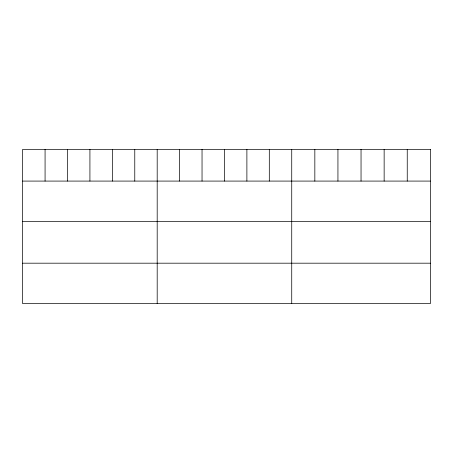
<?xml version="1.0" encoding="UTF-8"?>
<svg xmlns="http://www.w3.org/2000/svg" width="453" height="453" viewBox="0 0 453 453"><rect width="100%" height="100%" fill="white"/><g stroke="black" fill="none" stroke-linecap="round" stroke-linejoin="round"><path stroke-width="0.68" d="M22.65 181.081L430.35 181.081M22.65 221.523L430.35 221.523M22.65 263.187L430.35 263.187M407.247 149.371L407.247 181.081M384.144 149.371L384.144 181.081M361.041 149.371L361.041 181.081M337.938 149.371L337.938 181.081M314.835 149.371L314.835 181.081M291.732 149.371L291.732 303.629M269.309 149.371L269.309 181.081M246.885 149.371L246.885 181.081M224.462 149.371L224.462 181.081M202.038 149.371L202.038 181.081M179.614 149.371L179.614 181.081M157.191 149.371L157.191 303.629M134.768 149.371L134.768 181.081M112.344 149.371L112.344 181.081M89.921 149.371L89.921 181.081M67.497 149.371L67.497 181.081M45.074 149.371L45.074 181.081M430.35 149.371L22.65 149.371L22.65 303.629L430.35 303.629L430.35 149.371"/></g></svg>
